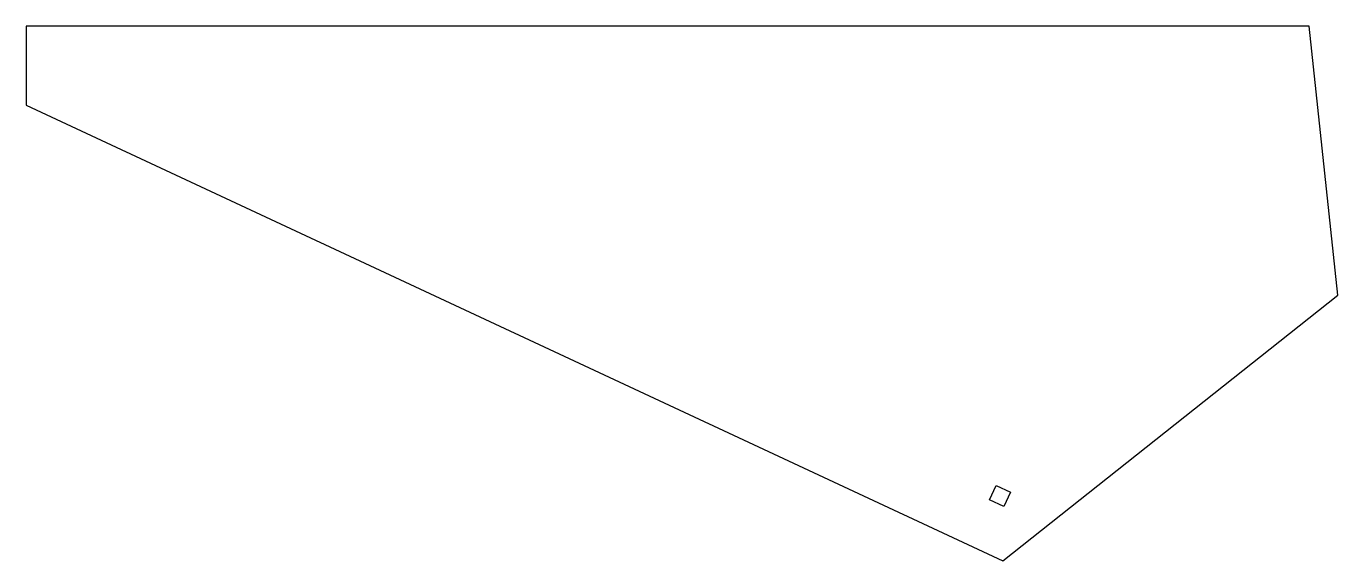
# Model space of a CAD drawing. Header units: metres. Extents: x 0 to 415, y -169 to 0.
import ezdxf

# ---------------------------------------------------------------- set-up
doc = ezdxf.new("R2010")
doc.units = ezdxf.units.M

msp = doc.modelspace()

# ---------------------------------------------------------------- linework, layer by layer
for p, q in [((406, 0), (0, 0)), ((0, 0), (0, -25)), ((415, -85), (406, 0)), ((0, -25), (309, -169)), ((309, -169), (415, -85)), ((304.818, -149.744), (306.93, -145.212)), ((306.93, -145.212), (311.462, -147.324)), ((311.462, -147.324), (309.35, -151.856)), ((309.35, -151.856), (304.818, -149.744))]:
    msp.add_line(p, q)

doc.saveas('drawing.dxf')
